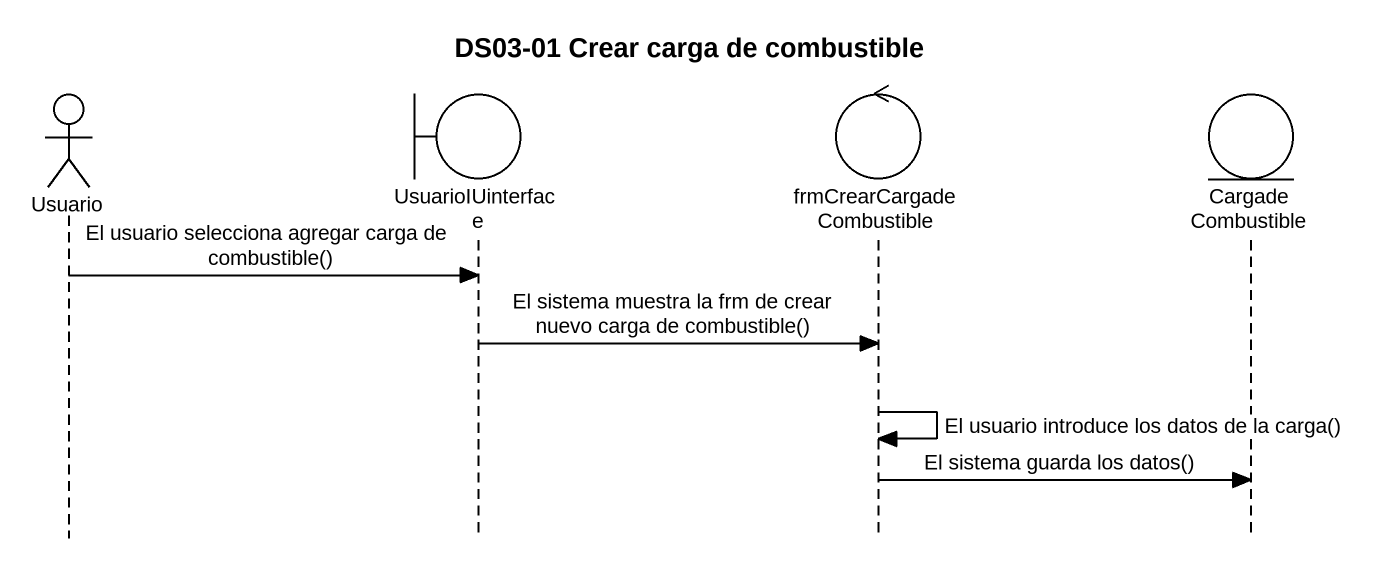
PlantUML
@startuml
title DS03-01 Crear carga de combustible
hide footbox
actor Usuario
boundary UsuarioIUinterface
control frmCrearCargadeCombustible
entity CargadeCombustible

Usuario -> UsuarioIUinterface : El usuario selecciona agregar carga de combustible()
UsuarioIUinterface -> frmCrearCargadeCombustible : El sistema muestra la frm de crear nuevo carga de combustible()
frmCrearCargadeCombustible -> frmCrearCargadeCombustible : El usuario introduce los datos de la carga()
frmCrearCargadeCombustible -> CargadeCombustible : El sistema guarda los datos()
@enduml
